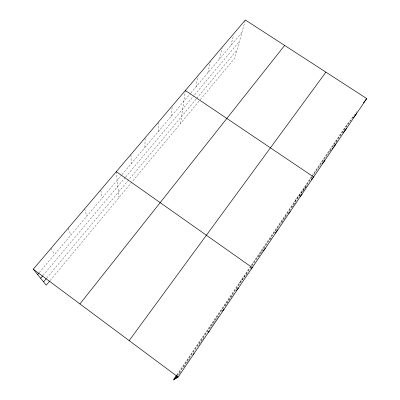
<?xml version="1.0" encoding="UTF-8"?>
<svg xmlns="http://www.w3.org/2000/svg" width="400" height="400" viewBox="0 0 400 400"><rect width="100%" height="100%" fill="white"/><g stroke="black" fill="none" stroke-linecap="round" stroke-linejoin="round"><path stroke-width="0.3" stroke-dasharray="2 1.5" d="M144.935 147.375L145.125 137.775M158.24 131.615L158.925 121.565M171.18 116.29L172.26 106.43M180.535 123.435L185.355 90.51M196.015 86.865L197.915 76.215M207.94 72.73L210.345 61.15M219.56 58.97L222.195 47.66M230.875 45.56L233.26 36.26M245.2 20.595L234.83 58.035L199.475 100.62M177.125 375.27L251.13 266.25M251.475 265.745L311.83 176.835M312.17 176.335L348.365 123.01M177.465 375.695L251.68 266.295M252.02 265.79L312.955 175.97M313.645 174.955L331.385 148.805M332.78 146.745L333.83 145.2M334.175 144.685L353.665 115.96M179.29 373.97L180.675 371.925M183.785 367.335L185.17 365.295M186.55 363.255L190.01 358.15M198.75 345.26L204.01 337.5M210.29 328.24L215.85 320.035M216.2 319.52L218.635 315.93M225.205 306.235L233.49 294.015M258.75 256.75L260.5 254.17M261.2 253.135L262.6 251.075M270.285 239.735L272.03 237.16M281.815 222.73L284.61 218.605M285.31 217.575L286.01 216.545M292.305 207.255L296.15 201.58M302.81 191.755L307.02 185.55M330.27 151.25L331.65 149.215M335.78 143.12L337.155 141.09M176.825 374.865L311.485 176.62M311.83 176.11L343.47 129.53L357.99 110.2M294.68 201.36L307 185.505M50.21 280.425L199.08 101.095M46.75 278.065L196.35 98.785M196.74 98.315L237.055 50.005M43.035 275.4L125.23 177.455M125.62 176.985L193.8 95.74M194.6 94.79L239.455 41.33M39.22 272.625L121.595 175.03M122 174.555L190.48 93.415M190.88 92.95L241.905 32.495M239.16 283.095L247.14 273.65M50.975 248.4L54.535 254.48M68.1 228.275L70.93 235.055M84.675 208.8L86.82 216.23M100.835 190.515L102.225 197.98M116.28 171.67L118.965 197.6M130.94 155.08L131.255 163.59"/><path stroke-width="0.6" d="M174.325 379.395L176.775 375.785M175.405 378.735L177.125 376.2M176.52 378.05L177.905 376.01M176.475 375.375L173.335 380L178.125 377.065L366.73 98.57L245.365 20L33.27 269.2L46.265 285.175L49.815 280.9M129.17 340.61L325.91 72.145M363.45 102.935L366.73 98.57M353.355 117.805L356.695 113.39M343.365 132.585L346.38 128.62M332.155 149.015L333.6 147.12M334.325 146.175L335.775 144.28M322.305 163.71L324.865 160.385M311.43 179.81L313.64 176.96L185.355 90.51M299.86 196.855L302.09 194.02M79.935 303.945L284.655 45.435M288.7 213.46L290.19 211.59M275.33 232.91L277.93 229.695M263.45 250.59L265.295 248.35M43.575 281.87L46.35 278.54M40.64 278.255L42.635 275.875M37.61 274.535L38.82 273.1M251.075 269L252.265 267.59L116.28 171.67M236.465 290.27L238.405 288.055M222.405 311.025L224.09 309.2M208.075 332.265L209.285 331.055M193.08 354.44L193.975 353.665M33.27 269.2L178.125 377.065"/></g></svg>
